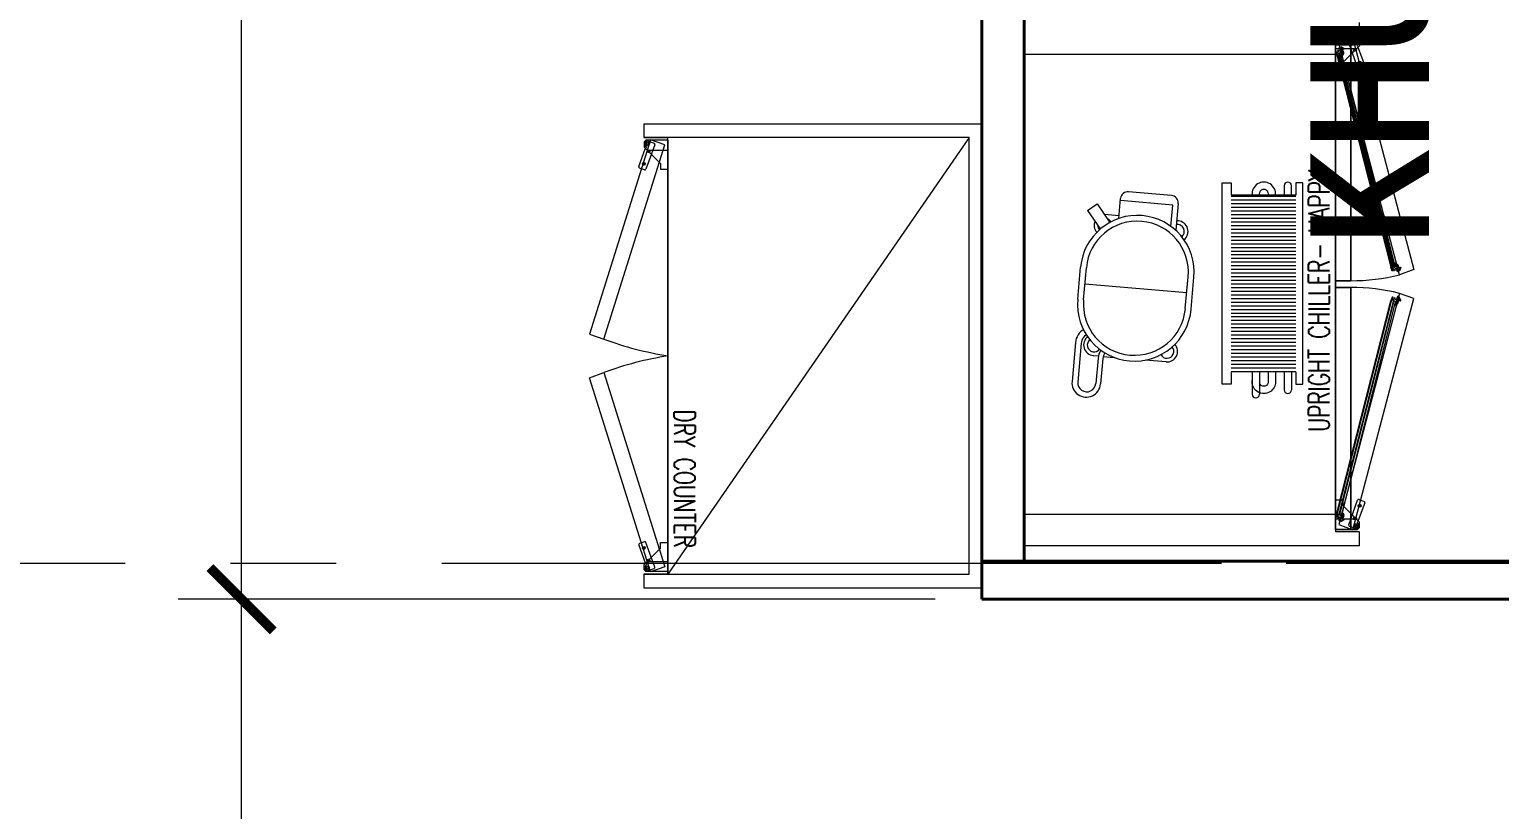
# Model space of a CAD drawing. Header units: millimetres. Extents: x 886808 to 1650903, y -1008069 to 230892.
# Drawn here: x 940213 to 943694, y -358733 to -356884 of the extents above; entities that cross this region are included whole.
import ezdxf

# ---------------------------------------------------------------- set-up
doc = ezdxf.new("R2010")
doc.units = ezdxf.units.MM
doc.linetypes.add('CENTER', pattern=[2, 1.25, -0.25, 0.25, -0.25])
doc.layers.get('0').update_dxf_attribs({"lineweight": 0})
for name, color, linetype, lineweight in [('01- NET TUONG- 242', 242, 'Continuous', 40), ('8l NET TO', 8, 'Continuous', 9), ('A_Dim', 8, 'Continuous', 5), ('HACTH', 8, 'Continuous', 0), ('hatch', 250, 'Continuous', 0), ('I-FURN', 252, 'Continuous', 5), ('net vl', 33, 'Continuous', 5)]:
    doc.layers.add(name, color=color, linetype=linetype, lineweight=lineweight)
doc.styles.add('MtXpl_simplex8_shx', font='simplex8.shx')
doc.styles.add('Roof Fl type B$0$GHICHUTHUONG', font='arial.ttf', dxfattribs={"width": 0.8})
doc.styles.add('TIÊU ĐỀ', font='arial.ttf', dxfattribs={"height": 230})
doc.dimstyles.new('1-100', dxfattribs={"dimtxt": 230, "dimasz": 150, "dimexe": 150, "dimexo": 300, "dimgap": 90, "dimtad": 1, "dimdec": 0, "dimrnd": 5, "dimzin": 0, "dimtxsty": 'TIÊU ĐỀ', "dimblk": 'ARCHTICK', "dimcen": 100, "dimdle": 120, "dimclrd": 256, "dimclre": 256, "dimclrt": 2, "dimadec": 0, "dimazin": 0, "dimtfac": 1, "dimtdec": 0, "dimtix": 1, "dimtmove": 1, "dimatfit": 3, "dimldrblk": 'OPEN30', "dimfxl": 900, "dimtolj": 1, "dimtzin": 0, "dimlwd": 13, "dimlwe": 13, "dimarcsym": 1})

# ---------------------------------------------------------------- blocks, each defined once
blk = doc.blocks.new('TRUC KHU BEP')
at = {"layer": '8l NET TO', "color": 251, "linetype": 'CENTER', "ltscale": 1000, "true_color": 0x636466, "transparency": 33554636}
blk.add_line((-5729.4, 21350), (13215, 21350), dxfattribs=at)
blk = doc.blocks.new('BO TRI BEP')
at = {"layer": '01- NET TUONG- 242', "transparency": 33554636}
for points in [[(7479.7, 21354.8), (7579.7, 21354.8), (7579.7, 27538.8), (7479.7, 27538.8)], [(7479.7, 21264.8), (9930, 21264.8), (9930, 21354.8), (7479.7, 21354.8)]]:
    blk.add_lwpolyline(points, close=True, dxfattribs=at)
at = {"layer": 'net vl', "ltscale": 300, "transparency": 33554636, "insert": (8399.9, 23072.7), "char_height": 280.709, "width": 3272.741, "attachment_point": 5, "rotation": 90, "style": 'Roof Fl type B$0$GHICHUTHUONG'}
blk.add_mtext('{\\fArial|b1|i0|c0|p34;KHU  SALAD}', dxfattribs=at)
blk = doc.blocks.new('A$C26DD556D')
at = {"layer": 'hatch', "transparency": 33554636}
for p, q in [((9458.8, 12077.8), (9458.8, 13317.8)), ((10253.8, 13284.8), (10253.8, 13317.8)), ((10253.8, 13284.8), (10196.8, 13284.8)), ((10253.8, 13284.8), (10196.8, 13284.8)), ((10253.8, 13284.8), (10196.8, 13284.8)), ((10253.8, 13284.8), (10196.8, 13284.8)), ((10196.8, 13242.8), (10196.8, 13284.8)), ((10241.8, 13279.1), (10196.8, 13279.1)), ((10196.8, 12116.5), (10196.8, 13279.1)), ((10232.8, 13279.1), (10196.8, 13279.1)), ((10196.8, 13279.1), (10196.8, 12705.9)), ((10196.8, 13209.8), (10196.8, 13279.1)), ((10196.8, 13279.1), (10249, 13279.1)), ((10196.8, 12705.9), (10196.8, 13279.1)), ((10196.8, 13279.1), (10232.8, 13279.1)), ((10196.8, 12116.5), (10196.8, 13279.1)), ((10204.2, 13267.6), (10238, 13279.8)), ((10348.5, 12719.7), (10204.2, 13267.6)), ((10227.9, 13268), (10249, 13210.1)), ((10243.1, 13276.4), (10229.5, 13271.5)), ((10232.8, 12705.9), (10232.8, 13279.1)), ((10232.8, 13279.1), (10232.8, 12705.9)), ((10238, 13279.8), (10382.3, 12732)), ((10249, 13279.1), (10253.5, 13274.6)), ((10253.5, 13274.6), (10253.5, 13262)), ((9458.8, 13242.8), (10196.8, 13242.8)), ((10198.1, 13250.5), (10196.3, 13249.8)), ((10196.3, 13249.8), (10199.7, 13240.4)), ((10241.8, 13264), (10196.8, 13264)), ((10241.8, 13255), (10196.8, 13255)), ((10196.8, 13242.8), (10196.8, 12152.8)), ((10199.3, 13247.2), (10198.1, 13250.5)), ((10199.7, 13240.4), (10201.5, 13241.1)), ((10199.7, 13240.4), (10327.7, 12737.7)), ((10201.5, 13241.1), (10200.3, 13244.4)), ((10201.5, 13241.1), (10329.5, 12738.4)), ((10201.8, 13251.1), (10202.8, 13248.4)), ((10204.1, 13250.3), (10203.6, 13251.7)), ((10203.8, 13245.7), (10204.8, 13243)), ((10333.2, 12739), (10204.8, 13243)), ((10206.9, 13259.9), (10205, 13258.7)), ((10205, 13258.7), (10207.6, 13251.6)), ((10205.8, 13258.4), (10206, 13258.9)), ((10208.6, 13250.5), (10205.8, 13258.4)), ((10206, 13258.9), (10206.9, 13259.9)), ((10206.6, 13243.6), (10206, 13245)), ((10206.9, 13258.9), (10206.1, 13258.6)), ((10206.1, 13258.6), (10208.9, 13250.9)), ((10206.6, 13243.6), (10335, 12739.6)), ((10209, 13253.1), (10206.9, 13258.9)), ((10210.4, 13251.2), (10208.6, 13250.5)), ((10208.9, 13250.9), (10209.7, 13251.2)), ((10216.3, 13255.7), (10209, 13253.1)), ((10209.3, 13252.3), (10212.8, 13253.6)), ((10209.7, 13251.2), (10209.3, 13252.3)), ((10209.5, 13246.3), (10212.1, 13239.2)), ((10209.6, 13247.8), (10211.4, 13248.4)), ((10212.5, 13239.9), (10209.6, 13247.8)), ((10209.9, 13259.9), (10209.7, 13259.6)), ((10217.2, 13256.2), (10209.9, 13259.9)), ((10209.9, 13259), (10216.3, 13255.7)), ((10210.9, 13248), (10210.1, 13247.7)), ((10210.1, 13247.7), (10212.9, 13240)), ((10210.2, 13251.7), (10210.4, 13251.2)), ((10213.9, 13250.9), (10210.4, 13252)), ((10211.3, 13246.8), (10210.9, 13248)), ((10214.8, 13248.1), (10211.3, 13246.8)), ((10211.4, 13248.4), (10211.6, 13247.8)), ((10211.6, 13246), (10215.1, 13247.3)), ((10213.7, 13240.3), (10211.6, 13246)), ((10212, 13247.8), (10213.9, 13250.9)), ((10212.1, 13239.2), (10214.4, 13239.4)), ((10336.4, 12746.6), (10212.1, 13239.2)), ((10213, 13239.6), (10212.5, 13239.9)), ((10212.8, 13253.6), (10214.8, 13248.1)), ((10212.9, 13240), (10213.7, 13240.3)), ((10214.4, 13239.4), (10213, 13239.6)), ((10213.6, 13253.9), (10217.2, 13255.2)), ((10216.2, 13246.7), (10213.6, 13253.9)), ((10214.1, 13241.4), (10214.4, 13240.5)), ((10215.3, 13244.9), (10214.2, 13242.9)), ((10214.4, 13240.5), (10215.2, 13240.8)), ((10253.5, 13262), (10214.8, 13223.3)), ((10214.9, 13242.5), (10216.1, 13244.5)), ((10215.2, 13240.8), (10214.9, 13241.7)), ((10215.1, 13247.3), (10215.5, 13246.4)), ((10240.7, 13252.1), (10245.3, 13253.8)), ((10243.8, 13250.6), (10242.1, 13255.2)), ((10248.6, 13263.4), (10250.2, 13265.4)), ((10250.7, 13258.1), (10248.9, 13259.6)), ((10265.9, 13216.2), (10250.7, 13258.1)), ((10214.8, 13209.8), (10196.8, 13209.8)), ((10214.8, 13223.3), (10214.8, 13209.8)), ((10251.6, 13222), (10256.2, 13223.7)), ((10252.4, 13208.5), (10264.3, 13212.8)), ((10254.7, 13220.6), (10253, 13225.2)), ((8558.8, 13077.8), (8558.8, 13044.8)), ((8558.8, 13077.8), (9358.8, 13077.8)), ((9358.8, 13077.8), (9358.8, 11977.8)), ((8574.6, 13039.8), (8430.2, 12579.4)), ((8464.1, 12567.2), (8608.4, 13027.6)), ((8558.8, 13044.8), (8615.8, 13044.8)), ((8615.8, 13044.8), (8558.8, 13044.8)), ((8563.6, 13039.1), (8559.1, 13034.6)), ((8559.1, 13034.6), (8559.1, 13022)), ((8564, 13023.4), (8562.3, 13025.4)), ((8615.8, 13039.1), (8563.6, 13039.1)), ((8584.6, 13028), (8563.6, 12970.1)), ((8569.5, 13036.4), (8583, 13031.5)), ((8608.4, 13027.6), (8574.6, 13039.8)), ((8615.8, 13002.8), (8615.8, 13044.8)), ((9328.8, 13044.8), (8615.8, 12010.8)), ((9328.8, 13044.8), (8615.8, 13044.8)), ((8615.8, 12969.8), (8615.8, 13039.1)), ((8615.8, 13039.1), (8615.8, 12016.5)), ((8615.8, 12016.5), (8615.8, 13039.1)), ((9328.8, 12010.8), (9328.8, 13044.8)), ((8546.7, 12976.2), (8561.9, 13018.1)), ((8559.1, 13022), (8597.8, 12983.3)), ((8561.9, 13018.1), (8563.6, 13019.6)), ((8571.9, 13012.1), (8567.2, 13013.8)), ((8568.7, 13010.6), (8570.4, 13015.2)), ((8570.8, 13015), (8615.8, 13015)), ((8560.1, 12968.5), (8548.3, 12972.8)), ((8561, 12982), (8556.3, 12983.7)), ((8557.8, 12980.6), (8559.5, 12985.2)), ((8597.8, 12983.3), (8597.8, 12969.8)), ((8597.8, 12969.8), (8615.8, 12969.8)), ((9927.9, 12460.9), (9927.9, 12937.8)), ((9927.9, 12937.8), (9949.4, 12937.8)), ((9949.4, 12937.8), (9949.4, 12908.5)), ((10075.2, 12930.9), (10075.2, 12908.5)), ((10092.5, 12908.5), (10092.5, 12930.9)), ((10102.9, 12937.8), (10102.9, 12908.5)), ((10119.2, 12937.8), (10102.9, 12937.8)), ((10119.2, 12460.9), (10119.2, 12937.8)), ((9609.4, 12872.4), (9632.2, 12888.1)), ((9632.2, 12888.1), (9662.5, 12844.1)), ((9683.7, 12853.4), (9687.8, 12901)), ((9811.3, 12885), (9687.4, 12895.9)), ((9808.1, 12907.9), (9706.6, 12916.7)), ((9806.9, 12834.5), (9811.3, 12885)), ((9823.8, 12889.1), (9818.2, 12825.2)), ((10102.9, 12908.5), (9949.4, 12908.5)), ((10102.9, 12905), (9949.4, 12905)), ((10102.9, 12896.4), (9949.4, 12896.4)), ((10102.9, 12887.7), (9949.4, 12887.7)), ((9609.4, 12872.4), (9639.7, 12828.4)), ((9684.2, 12859.7), (9649.6, 12862.7)), ((10102.9, 12879.1), (9949.4, 12879.1)), ((10102.9, 12870.4), (9949.4, 12870.4)), ((10102.9, 12861.8), (9949.4, 12861.8)), ((10102.9, 12853.2), (9949.4, 12853.2)), ((9824.5, 12847.4), (9820.2, 12847.8)), ((10102.9, 12844.5), (9949.4, 12844.5)), ((10102.9, 12835.9), (9949.4, 12835.9)), ((10102.9, 12827.2), (9949.4, 12827.2)), ((10102.9, 12818.6), (9949.4, 12818.6)), ((10102.9, 12810), (9949.4, 12810)), ((10102.9, 12801.3), (9949.4, 12801.3)), ((10102.9, 12792.7), (9949.4, 12792.7)), ((10102.9, 12784), (9949.4, 12784)), ((10102.9, 12775.4), (9949.4, 12775.4)), ((10102.9, 12766.8), (9949.4, 12766.8)), ((10102.9, 12758.1), (9949.4, 12758.1)), ((10102.9, 12749.5), (9949.4, 12749.5)), ((10336.4, 12746.6), (10338.3, 12747.9)), ((10339, 12739.5), (10336.4, 12746.6)), ((10337.3, 12746.9), (10337.2, 12746.3)), ((10337.2, 12746.3), (10340, 12738.5)), ((10338.3, 12747.9), (10337.3, 12746.9)), ((10337.5, 12746.5), (10338.3, 12746.8)), ((10340.3, 12738.8), (10337.5, 12746.5)), ((10338.3, 12746.8), (10340.4, 12741)), ((10339, 12747.1), (10339.8, 12747.3)), ((10339.4, 12746.2), (10339, 12747.1)), ((10339.8, 12747.3), (10340.1, 12746.5)), ((10342.6, 12744.3), (10340.4, 12745.1)), ((10340.7, 12745.9), (10342.9, 12745)), ((10344.4, 12743.5), (10347, 12736.3)), ((9586.3, 12661.9), (9592.9, 12737.6)), ((9600, 12660.7), (9606.7, 12736.4)), ((9841, 12639.6), (9847.7, 12715.3)), ((9854.8, 12638.4), (9861.4, 12714.1)), ((10102.9, 12740.8), (9949.4, 12740.8)), ((10102.9, 12732.2), (9949.4, 12732.2)), ((10102.9, 12723.6), (9949.4, 12723.6)), ((10102.9, 12714.9), (9949.4, 12714.9)), ((10327.7, 12737.7), (10329.5, 12738.4)), ((10331.1, 12728.3), (10327.7, 12737.7)), ((10329.5, 12738.4), (10330.7, 12735.1)), ((10332.9, 12729), (10331.1, 12728.3)), ((10331.7, 12732.3), (10332.9, 12729)), ((10334.2, 12736.3), (10333.2, 12739)), ((10335, 12739.6), (10335.5, 12738.2)), ((10336.1, 12730.9), (10335.2, 12733.6)), ((10337.4, 12732.9), (10337.9, 12731.6)), ((10340, 12738.5), (10341.7, 12739.1)), ((10341.1, 12739.1), (10340.3, 12738.8)), ((10340.4, 12741), (10343.9, 12742.3)), ((10344.2, 12741.5), (10340.7, 12740.2)), ((10340.7, 12740.2), (10341.1, 12739.1)), ((10343.5, 12727.1), (10340.9, 12734.2)), ((10342.7, 12736.3), (10341, 12735.7)), ((10341, 12735.7), (10343.9, 12727.8)), ((10341.7, 12739.1), (10341.5, 12739.6)), ((10341.5, 12735.6), (10342.2, 12735.9)), ((10344.3, 12727.9), (10341.5, 12735.6)), ((10341.8, 12739.9), (10345.3, 12738.8)), ((10342.2, 12735.9), (10342.7, 12734.7)), ((10342.9, 12735.8), (10342.7, 12736.3)), ((10342.7, 12734.7), (10346.2, 12736)), ((10350.2, 12736.6), (10342.9, 12734)), ((10342.9, 12734), (10345, 12728.2)), ((10345.3, 12738.8), (10343.3, 12735.7)), ((10345.7, 12727.4), (10343.5, 12727.1)), ((10343.9, 12742.3), (10343.6, 12743.2)), ((10343.9, 12727.8), (10344.3, 12727.5)), ((10346.2, 12736), (10344.2, 12741.5)), ((10345, 12728.2), (10344.3, 12727.9)), ((10344.3, 12727.5), (10345.7, 12727.4)), ((10347, 12736.3), (10350.6, 12737.6)), ((10347.4, 12730), (10350.2, 12736.6)), ((10348, 12729.3), (10347.7, 12729.4)), ((10351.2, 12736.9), (10348, 12729.3)), ((10382.3, 12732), (10348.5, 12719.7)), ((9603.3, 12698.5), (9844.3, 12677.5)), ((10102.9, 12706.3), (9949.4, 12706.3)), ((10102.9, 12697.6), (9949.4, 12697.6)), ((10102.9, 12689), (9949.4, 12689)), ((10102.9, 12680.4), (9949.4, 12680.4)), ((10196.8, 12705.9), (10232.8, 12705.9)), ((10232.8, 12705.9), (10196.8, 12705.9)), ((10196.8, 12689.7), (10196.8, 12705.9)), ((10196.8, 12116.5), (10196.8, 12689.7)), ((10196.8, 12689.7), (10232.8, 12689.7)), ((10232.8, 12689.7), (10196.8, 12689.7)), ((10196.8, 12689.7), (10196.8, 12116.5)), ((10348.5, 12675.8), (10204.2, 12128)), ((10232.8, 12689.7), (10232.8, 12116.5)), ((10232.8, 12116.5), (10232.8, 12689.7)), ((10382.3, 12663.5), (10348.5, 12675.8)), ((10102.9, 12671.7), (9949.4, 12671.7)), ((10102.9, 12663.1), (9949.4, 12663.1)), ((10102.9, 12654.4), (9949.4, 12654.4)), ((10102.9, 12645.8), (9949.4, 12645.8)), ((10199.7, 12155.1), (10327.7, 12657.8)), ((10201.5, 12154.5), (10329.5, 12657.2)), ((10333.2, 12656.6), (10204.8, 12152.6)), ((10206.6, 12151.9), (10335, 12655.9)), ((10336.4, 12648.9), (10212.1, 12156.4)), ((10238, 12115.7), (10382.3, 12663.5)), ((10331.1, 12667.2), (10327.7, 12657.8)), ((10327.7, 12657.8), (10329.5, 12657.2)), ((10329.5, 12657.2), (10330.7, 12660.5)), ((10332.9, 12666.6), (10331.1, 12667.2)), ((10331.7, 12663.2), (10332.9, 12666.6)), ((10334.2, 12659.2), (10333.2, 12656.6)), ((10335, 12655.9), (10335.5, 12657.3)), ((10336.1, 12664.6), (10335.2, 12662)), ((10339, 12656.1), (10336.4, 12648.9)), ((10336.4, 12648.9), (10338.3, 12647.7)), ((10337.2, 12649.2), (10340, 12657.1)), ((10337.3, 12648.7), (10337.2, 12649.2)), ((10338.3, 12647.7), (10337.3, 12648.7)), ((10337.4, 12662.6), (10337.9, 12664)), ((10340.3, 12656.8), (10337.5, 12649)), ((10337.5, 12649), (10338.3, 12648.8)), ((10338.3, 12648.8), (10340.4, 12654.6)), ((10339.4, 12649.4), (10339, 12648.5)), ((10339, 12648.5), (10339.8, 12648.2)), ((10339.8, 12648.2), (10340.1, 12649.1)), ((10340, 12657.1), (10341.7, 12656.5)), ((10341.1, 12656.5), (10340.3, 12656.8)), ((10340.4, 12654.6), (10343.9, 12653.3)), ((10342.6, 12651.3), (10340.4, 12650.4)), ((10340.7, 12655.3), (10341.1, 12656.5)), ((10344.2, 12654), (10340.7, 12655.3)), ((10340.7, 12649.7), (10342.9, 12650.5)), ((10343.5, 12668.5), (10340.9, 12661.4)), ((10341, 12659.9), (10343.9, 12667.8)), ((10342.7, 12659.2), (10341, 12659.9)), ((10344.3, 12667.7), (10341.5, 12659.9)), ((10341.5, 12659.9), (10342.2, 12659.7)), ((10341.7, 12656.5), (10341.5, 12655.9)), ((10341.8, 12655.6), (10345.3, 12656.8)), ((10342.2, 12659.7), (10342.7, 12660.8)), ((10342.7, 12660.8), (10346.2, 12659.5)), ((10342.9, 12659.8), (10342.7, 12659.2)), ((10342.9, 12661.6), (10345, 12667.4)), ((10350.2, 12658.9), (10342.9, 12661.6)), ((10345.3, 12656.8), (10343.3, 12659.8)), ((10345.7, 12668.2), (10343.5, 12668.5)), ((10343.9, 12653.3), (10343.6, 12652.3)), ((10343.9, 12667.8), (10344.3, 12668)), ((10346.2, 12659.5), (10344.2, 12654)), ((10344.3, 12668), (10345.7, 12668.2)), ((10345, 12667.4), (10344.3, 12667.7)), ((10344.4, 12652.1), (10347, 12659.3)), ((10347, 12659.3), (10350.6, 12658)), ((10347.4, 12665.6), (10350.2, 12658.9)), ((10348, 12666.3), (10347.7, 12666.2)), ((10351.2, 12658.7), (10348, 12666.3)), ((10102.9, 12637.2), (9949.4, 12637.2)), ((10102.9, 12628.5), (9949.4, 12628.5)), ((10102.9, 12619.9), (9949.4, 12619.9)), ((10102.9, 12611.2), (9949.4, 12611.2)), ((8430.2, 12579.4), (8464.1, 12567.2)), ((9599.9, 12590), (9600.8, 12590.5)), ((9606.7, 12578), (9607.6, 12578.5)), ((10102.9, 12602.6), (9949.4, 12602.6)), ((10102.9, 12594), (9949.4, 12594)), ((10102.9, 12585.3), (9949.4, 12585.3)), ((10102.9, 12576.7), (9949.4, 12576.7)), ((9580.8, 12559.4), (9572.7, 12467)), ((9594.5, 12558.2), (9586.5, 12465.8)), ((10102.9, 12568), (9949.4, 12568)), ((10102.9, 12559.4), (9949.4, 12559.4)), ((10102.9, 12550.8), (9949.4, 12550.8)), ((10102.9, 12542.1), (9949.4, 12542.1)), ((9623.2, 12528.5), (9635.1, 12527.5)), ((9634.3, 12522.4), (9629.1, 12462.1)), ((9645.5, 12521.4), (9640.2, 12461.1)), ((9646.5, 12526.5), (9672.4, 12524.2)), ((9795.3, 12513.5), (9746.1, 12517.8)), ((10102.9, 12533.5), (9949.4, 12533.5)), ((10102.9, 12524.8), (9949.4, 12524.8)), ((10102.9, 12516.2), (9949.4, 12516.2)), ((10102.9, 12507.6), (9949.4, 12507.6)), ((8430.2, 12476.1), (8464.1, 12488.4)), ((8574.6, 12015.7), (8430.2, 12476.1)), ((8464.1, 12488.4), (8608.4, 12028)), ((10102.9, 12498.9), (9949.4, 12498.9)), ((9949.4, 12490.3), (9949.4, 12460.9)), ((10102.9, 12490.3), (9949.4, 12490.3)), ((9999.2, 12490.3), (9999.2, 12436.7)), ((10016.5, 12490.3), (10016.5, 12436.7)), ((10037.2, 12490.3), (10037.2, 12463.5)), ((10054.5, 12490.3), (10054.5, 12463)), ((10075.2, 12490.3), (10075.2, 12447.1)), ((10092.5, 12490.3), (10092.5, 12447.1)), ((10102.9, 12490.3), (10102.9, 12460.9)), ((9949.4, 12460.9), (9927.9, 12460.9)), ((10102.9, 12460.9), (10119.2, 12460.9)), ((10252.4, 12187.1), (10264.3, 12182.8)), ((9458.8, 12152.8), (10196.8, 12152.8)), ((10196.3, 12145.8), (10199.7, 12155.1)), ((10214.8, 12185.8), (10196.8, 12185.8)), ((10196.8, 12185.8), (10196.8, 12116.5)), ((10196.8, 12152.8), (10196.8, 12110.8)), ((10199.7, 12155.1), (10201.5, 12154.5)), ((10201.5, 12154.5), (10200.3, 12151.2)), ((10203.8, 12149.9), (10204.8, 12152.6)), ((10206.6, 12151.9), (10206, 12150.5)), ((10209.5, 12149.3), (10212.1, 12156.4)), ((10212.5, 12155.7), (10209.6, 12147.8)), ((10210.1, 12147.9), (10212.9, 12155.6)), ((10213.7, 12155.3), (10211.6, 12149.5)), ((10212.1, 12156.4), (10214.4, 12156.1)), ((10213, 12156), (10212.5, 12155.7)), ((10212.9, 12155.6), (10213.7, 12155.3)), ((10214.4, 12156.1), (10213, 12156)), ((10214.1, 12154.2), (10214.4, 12155)), ((10215.3, 12150.6), (10214.2, 12152.7)), ((10214.4, 12155), (10215.2, 12154.7)), ((10214.8, 12172.3), (10214.8, 12185.8)), ((10253.5, 12133.6), (10214.8, 12172.3)), ((10215.2, 12154.7), (10214.9, 12153.9)), ((10214.9, 12153.1), (10216.1, 12151)), ((10227.9, 12127.5), (10249, 12185.5)), ((10265.9, 12179.3), (10250.7, 12137.5)), ((10251.6, 12173.5), (10256.2, 12171.8)), ((10254.7, 12175), (10253, 12170.3)), ((10198.1, 12145.1), (10196.3, 12145.8)), ((10241.8, 12140.6), (10196.8, 12140.6)), ((10199.3, 12148.4), (10198.1, 12145.1)), ((10201.8, 12144.5), (10202.8, 12147.1)), ((10204.1, 12145.2), (10203.6, 12143.8)), ((10204.2, 12128), (10238, 12115.7)), ((10205, 12136.9), (10207.6, 12144)), ((10206.9, 12135.6), (10205, 12136.9)), ((10208.6, 12145), (10205.8, 12137.1)), ((10205.8, 12137.1), (10206, 12136.6)), ((10206, 12136.6), (10206.9, 12135.6)), ((10206.1, 12137), (10208.9, 12144.7)), ((10206.9, 12136.7), (10206.1, 12137)), ((10209, 12142.5), (10206.9, 12136.7)), ((10210.4, 12144.4), (10208.6, 12145)), ((10208.9, 12144.7), (10209.7, 12144.4)), ((10216.3, 12139.8), (10209, 12142.5)), ((10209.7, 12144.4), (10209.3, 12143.2)), ((10209.3, 12143.2), (10212.8, 12141.9)), ((10209.6, 12147.8), (10211.4, 12147.2)), ((10209.9, 12135.6), (10209.7, 12135.9)), ((10209.9, 12136.5), (10216.3, 12139.8)), ((10217.2, 12139.4), (10209.9, 12135.6)), ((10210.9, 12147.6), (10210.1, 12147.9)), ((10210.2, 12143.9), (10210.4, 12144.4)), ((10213.9, 12144.7), (10210.4, 12143.6)), ((10211.3, 12148.8), (10210.9, 12147.6)), ((10214.8, 12147.5), (10211.3, 12148.8)), ((10211.4, 12147.2), (10211.6, 12147.7)), ((10211.6, 12149.5), (10215.1, 12148.2)), ((10212, 12147.8), (10213.9, 12144.7)), ((10212.8, 12141.9), (10214.8, 12147.5)), ((10216.2, 12148.9), (10213.6, 12141.7)), ((10213.6, 12141.7), (10217.2, 12140.4)), ((10215.1, 12148.2), (10215.5, 12149.1)), ((10243.1, 12119.1), (10229.5, 12124.1)), ((10240.7, 12143.5), (10245.3, 12141.8)), ((10243.8, 12145), (10242.1, 12140.3)), ((10248.6, 12132.2), (10250.2, 12130.2)), ((10250.7, 12137.5), (10248.9, 12136)), ((10249, 12116.5), (10253.5, 12121)), ((10253.5, 12121), (10253.5, 12133.6)), ((8560.1, 12087.1), (8548.3, 12082.8)), ((8584.6, 12027.5), (8563.6, 12085.5)), ((8597.8, 12072.3), (8597.8, 12085.8)), ((8597.8, 12085.8), (8615.8, 12085.8)), ((8615.8, 12085.8), (8615.8, 12016.5)), ((10241.8, 12116.5), (10196.8, 12116.5)), ((10241.8, 12116.5), (10196.8, 12116.5)), ((10232.8, 12116.5), (10196.8, 12116.5)), ((10196.8, 12116.5), (10249, 12116.5)), ((10196.8, 12116.5), (10232.8, 12116.5)), ((10253.8, 12110.8), (10196.8, 12110.8)), ((10253.8, 12110.8), (10196.8, 12110.8)), ((10253.8, 12077.8), (10253.8, 12110.8)), ((8546.7, 12079.3), (8561.9, 12037.5)), ((8561, 12073.5), (8556.3, 12071.8)), ((8557.8, 12075), (8559.5, 12070.3)), ((8559.1, 12033.6), (8597.8, 12072.3)), ((8615.8, 12010.8), (8615.8, 12052.8)), ((8615.8, 12052.8), (8615.8, 12010.8)), ((10253.8, 12077.8), (9458.8, 12077.8)), ((8559.1, 12021), (8559.1, 12033.6)), ((8563.6, 12016.5), (8559.1, 12021)), ((8561.9, 12037.5), (8563.6, 12036)), ((8564, 12032.2), (8562.3, 12030.2)), ((8615.8, 12016.5), (8563.6, 12016.5)), ((8571.9, 12043.5), (8567.2, 12041.8)), ((8568.7, 12045), (8570.4, 12040.3)), ((8569.5, 12019.1), (8583, 12024.1)), ((8570.8, 12040.6), (8615.8, 12040.6)), ((8608.4, 12028), (8574.6, 12015.7)), ((8558.8, 12010.8), (8558.8, 11977.8)), ((8558.8, 12010.8), (8615.8, 12010.8)), ((8558.8, 12010.8), (8615.8, 12010.8)), ((8558.8, 12010.8), (8615.8, 12010.8)), ((8615.8, 12010.8), (8558.8, 12010.8)), ((8558.8, 11977.8), (9358.8, 11977.8)), ((8615.8, 12010.8), (9328.8, 12010.8))]:
    blk.add_line(p, q, dxfattribs=at)
for centre, radius in [((10245.4, 13270.1), 4.5), ((10245.4, 13270.1), 2.25), ((10243, 13252.9), 3.37), ((10253.9, 13222.9), 3.37), ((8567.2, 13030.1), 4.5), ((8567.2, 13030.1), 2.25), ((8569.6, 13012.9), 3.37), ((8558.7, 12982.9), 3.37), ((10253.9, 12172.7), 3.37), ((10243, 12142.6), 3.37), ((10245.4, 12125.5), 4.5), ((10245.4, 12125.5), 2.25), ((8558.7, 12072.7), 3.37), ((8567.2, 12025.5), 4.5), ((8567.2, 12025.5), 2.25), ((8569.6, 12042.6), 3.37)]:
    blk.add_circle(centre, radius, dxfattribs=at)
for centre, radius, start, end in [((10230.5, 13269), 2.7, 109.9522, 199.9522), ((10245.4, 13270.1), 6.75, 316.068, 109.9522), ((10200.4, 13249.7), 2.72, 247.3233, 332.581), ((10202.8, 13243.1), 2.72, 67.3233, 152.581), ((10202.7, 13251.4), 0.945, 19.9522, 199.9522), ((10205.2, 13252.8), 2.72, 247.3233, 332.581), ((10205.7, 13243.3), 0.945, 199.9522, 19.9522), ((10208.5, 13243.8), 2.72, 67.3233, 152.581), ((10210.1, 13259.4), 0.45, 152.8829, 242.8829), ((10210.4, 13251.8), 0.225, 72.2942, 199.9522), ((10211.8, 13247.9), 0.225, 199.9522, 327.6101), ((10215.8, 13242), 1.8, 151.356, 199.9522), ((10215.8, 13242), 0.99, 151.356, 199.9522), ((10213.8, 13245.8), 1.8, 331.356, 19.9522), ((10213.8, 13245.8), 2.61, 331.356, 19.9522), ((10217, 13255.7), 0.54, 289.9522, 62.8829), ((10250.6, 13261.7), 2.7, 139.9522, 229.9522), ((10251.5, 13211), 2.7, 199.9522, 289.9522), ((10263.3, 13215.3), 2.7, 289.9522, 19.9522), ((8567.2, 13030.1), 6.75, 70.0478, 223.932), ((8561.9, 13021.7), 2.7, 310.0478, 40.0478), ((8582.1, 13029), 2.7, 340.0478, 70.0478), ((8549.2, 12975.3), 2.7, 160.0478, 250.0478), ((8561.1, 12971), 2.7, 250.0478, 340.0478), ((10026.9, 12911.7), 27.8, 353.2653, 186.7348), ((10026.9, 12911.5), 10.8, 343.7441, 196.2559), ((10083.9, 12930.9), 8.64, 0, 180), ((9705.1, 12899.5), 17.3, 85, 175), ((9806.6, 12890.6), 17.3, 355, 85), ((9727.2, 12725.9), 134.8, 355, 175), ((9650.2, 12837.5), 16.4, 28.1622, 67.2086), ((9727.2, 12725.9), 121, 355, 175), ((9650.2, 12837.5), 25.1, 158.0571, 221.8025), ((9650.2, 12837.5), 16.4, 181.9345, 220.9821), ((9822.3, 12822.5), 16.4, 309.0167, 100.2577), ((9822.3, 12822.5), 25.1, 308.1968, 85), ((10341, 12746.8), 1.8, 199.9522, 248.5484), ((10341, 12746.8), 0.99, 199.9522, 248.5484), ((10341.9, 12742.6), 1.8, 19.9522, 68.5484), ((10341.9, 12742.6), 2.61, 19.9522, 68.5484), ((10237, 13160.7), 454.8, 269.4724, 284.1953), ((10331.8, 12737.6), 2.72, 247.3233, 332.581), ((10334.1, 12731.1), 2.72, 67.3233, 152.581), ((10334.1, 12739.3), 0.945, 19.9522, 199.9522), ((10336.5, 12740.8), 2.72, 247.3233, 332.581), ((10337, 12731.2), 0.945, 199.9522, 19.9522), ((10339.8, 12731.7), 2.72, 67.3233, 152.581), ((10341.7, 12739.7), 0.225, 72.2942, 199.9522), ((10343.1, 12735.8), 0.225, 199.9522, 327.6101), ((10347.8, 12729.8), 0.45, 157.0214, 247.0214), ((10350.7, 12737.1), 0.54, 337.0214, 109.9522), ((10237, 12234.9), 454.8, 75.8047, 90.5276), ((9720.5, 12650.1), 134.8, 175, 355), ((9720.5, 12650.1), 121, 175, 355), ((10331.8, 12658), 2.72, 27.419, 112.6767), ((10334.1, 12664.5), 2.72, 207.419, 292.6767), ((10334.1, 12656.2), 0.945, 160.0478, 340.0478), ((10336.5, 12654.8), 2.72, 27.419, 112.6767), ((10337, 12664.3), 0.945, 340.0478, 160.0478), ((10339.8, 12663.9), 2.72, 207.419, 292.6767), ((10341, 12648.7), 1.8, 111.4516, 160.0478), ((10341, 12648.7), 0.99, 111.4516, 160.0478), ((10341.7, 12655.9), 0.225, 160.0478, 287.7058), ((10341.9, 12653), 1.8, 291.4516, 340.0478), ((10343.1, 12659.7), 0.225, 32.3899, 160.0478), ((10341.9, 12653), 2.61, 291.4516, 340.0478), ((10347.8, 12665.7), 0.45, 112.9786, 202.9786), ((10350.7, 12658.5), 0.54, 250.0478, 22.9786), ((9620.3, 12555.9), 39.7, 119.4285, 175.0001), ((9620.3, 12555.9), 25.9, 119.4308, 174.9997), ((9625.3, 12553.5), 25.1, 128.1949, 265), ((8743, 13329.8), 812, 249.9118, 260.989), ((9625.3, 12553.5), 16.4, 129.0157, 321.8404), ((9671.3, 12519.1), 37.2, 143.8364, 175), ((9671.3, 12519.1), 25.9, 142.7206, 174.9997), ((9797.5, 12538.4), 16.4, 208.1627, 40.9815), ((9797.5, 12538.4), 25.1, 265, 41.802), ((8743, 11725.8), 812, 99.011, 110.0882), ((9606.4, 12463.8), 33.9, 174.5197, 355.4804), ((9607.7, 12463.9), 21.4, 174.718, 355.283), ((10007.8, 12436.7), 8.64, 180, 360), ((10083.9, 12447.1), 8.64, 180, 360), ((10251.5, 12184.6), 2.7, 70.0478, 160.0478), ((10205.7, 12152.2), 0.945, 340.0478, 160.0478), ((10215.8, 12153.5), 1.8, 160.0478, 208.644), ((10215.8, 12153.5), 0.99, 160.0478, 208.644), ((10263.3, 12180.3), 2.7, 340.0478, 70.0478), ((10200.4, 12145.9), 2.72, 27.419, 112.6767), ((10202.8, 12152.4), 2.72, 207.419, 292.6767), ((10202.7, 12144.2), 0.945, 160.0478, 340.0478), ((10205.2, 12142.7), 2.72, 27.419, 112.6767), ((10208.5, 12151.8), 2.72, 207.419, 292.6767), ((10210.1, 12136.1), 0.45, 117.1171, 207.1171), ((10210.4, 12143.8), 0.225, 160.0478, 287.7058), ((10211.8, 12147.6), 0.225, 32.3899, 160.0478), ((10213.8, 12149.8), 1.8, 340.0478, 28.644), ((10213.8, 12149.8), 2.61, 340.0478, 28.644), ((10217, 12139.9), 0.54, 297.1171, 70.0478), ((10230.5, 12126.6), 2.7, 160.0478, 250.0478), ((10245.4, 12125.5), 6.75, 250.0478, 43.932), ((10250.6, 12133.9), 2.7, 130.0478, 220.0478), ((8549.2, 12080.3), 2.7, 109.9522, 199.9522), ((8561.1, 12084.6), 2.7, 19.9522, 109.9522), ((8567.2, 12025.5), 6.75, 136.068, 289.9522), ((8561.9, 12033.9), 2.7, 319.9522, 49.9522), ((8582.1, 12026.6), 2.7, 289.9522, 19.9522)]:
    blk.add_arc(centre, radius, start, end, dxfattribs=at)
at = {"layer": 'hatch', "transparency": 33554636, "extrusion": (0, 0, -1)}
for centre, radius, start, end in [((-10026.9, 12466.3), 27.8, 186.7346, 6.7347), ((-10026.9, 12466.5), 10.8, 196.2578, 343.7418)]:
    blk.add_arc(centre, radius, start, end, dxfattribs=at)
at = {"layer": 'hatch', "transparency": 33554636, "style": 'MtXpl_simplex8_shx', "width": 0.7}
for s, rotation, p in [('UPRIGHT CHILLER- HAPPY', 90, (10182.4, 12347.9)), ('DRY COUNTER', 270, (8630.2, 12400.6))]:
    blk.add_text(s, height=50, rotation=rotation, dxfattribs=at).set_placement(p)
blk = doc.blocks.new('_ArchTick')
at = {"color": 0, "linetype": 'ByBlock', "const_width": 0.15}
blk.add_lwpolyline([(-0.5, -0.5), (0.5, 0.5)], dxfattribs=at)
blk = doc.blocks.new('*D1140')
at = {"layer": 'A_Dim', "lineweight": 13, "transparency": 16777216}
for p, q in [((940715, -360346.1), (940715, -358114.4)), ((942358, -358234.4), (940565, -358234.4)), ((940825.2, -360226.1), (940565, -360226.1))]:
    blk.add_line(p, q, dxfattribs=at)
at = {"layer": 'Defpoints', "color": 0, "transparency": 16777216}
for p in [(940715, -358234.4), (942658, -358234.4), (941125.2, -360226.1)]:
    blk.add_point(p, dxfattribs=at)
at = {"layer": 'A_Dim', "lineweight": 13, "transparency": 16777216, "xscale": 150, "yscale": 150, "zscale": 150}
for p, rotation in [((940715, -358234.4), 90), ((940715, -360226.1), 270)]:
    blk.add_blockref('_ArchTick', p, dxfattribs=dict(at, rotation=rotation))
at = {"layer": 'A_Dim', "color": 2, "transparency": 16777216, "insert": (940507.6, -359230.2), "char_height": 230, "attachment_point": 5, "rotation": 90, "style": 'TIÊU ĐỀ'}
blk.add_mtext('\\A1;1990', dxfattribs=at)
blk = doc.blocks.new('_Open30')
at = {"color": 0, "linetype": 'ByBlock', "lineweight": -2}
for p, q in [((-1, 0.268), (0, 0)), ((0, 0), (-1, -0.268)), ((0, 0), (-1, 0))]:
    blk.add_line(p, q, dxfattribs=at)
blk = doc.blocks.new('*D1141')
at = {"layer": 'A_Dim', "lineweight": 13, "transparency": 16777216}
for p, q in [((940715, -358354.4), (940715, -351840.4)), ((942358, -351960.4), (940565, -351960.4)), ((942358, -358234.4), (940565, -358234.4))]:
    blk.add_line(p, q, dxfattribs=at)
at = {"layer": 'Defpoints', "color": 0, "transparency": 16777216}
for p in [(940715, -351960.4), (942658, -351960.4), (942658, -358234.4)]:
    blk.add_point(p, dxfattribs=at)
at = {"layer": 'A_Dim', "lineweight": 13, "transparency": 16777216, "xscale": 150, "yscale": 150, "zscale": 150}
for p, rotation in [((940715, -351960.4), 90), ((940715, -358234.4), 270)]:
    blk.add_blockref('_ArchTick', p, dxfattribs=dict(at, rotation=rotation))
at = {"layer": 'A_Dim', "color": 2, "transparency": 16777216, "insert": (940507.6, -355097.4), "char_height": 230, "attachment_point": 5, "rotation": 90, "style": 'TIÊU ĐỀ'}
blk.add_mtext('\\A1;6275', dxfattribs=at)

msp = doc.modelspace()

# ---------------------------------------------------------------- linework, layer by layer
at = {"layer": '8l NET TO', "color": 251, "linetype": 'CENTER', "ltscale": 1000, "true_color": 0x636466, "transparency": 33554636}
msp.add_line((941785.5, -358149.2), (971474.1, -358149.2), dxfattribs=at)

# ---------------------------------------------------------------- block references
at = {"transparency": 33554636}
msp.add_blockref('TRUC KHU BEP', (934918.6, -379499.2), dxfattribs=at)
at = {"layer": 'HACTH', "color": 252, "lineweight": -2, "true_color": 0x939598, "transparency": 33554636}
msp.add_blockref('BO TRI BEP', (934988.6, -379499.2), dxfattribs=at)
at = {"layer": 'I-FURN', "transparency": 33554636}
msp.add_blockref('A$C26DD556D', (933109.1, -370185.5), dxfattribs=at)

# ---------------------------------------------------------------- dimensions: what is measured, and where the dimension line sits
at = {"layer": 'A_Dim'}
for base, p1, p2, picture, middle in [((940715, -351960.4), (942658, -358234.4), (942658, -351960.4), '*D1141', (940507.6, -355097.4)), ((940715, -358234.4), (941125.2, -360226.1), (942658, -358234.4), '*D1140', (940507.6, -359230.2))]:
    dim = msp.add_linear_dim(base=base, p1=p1, p2=p2, angle=90, dimstyle='1-100', dxfattribs=at)
    dim.commit()
    dim.dimension.update_dxf_attribs({"geometry": picture, "text_midpoint": middle})

doc.saveas('drawing.dxf')
